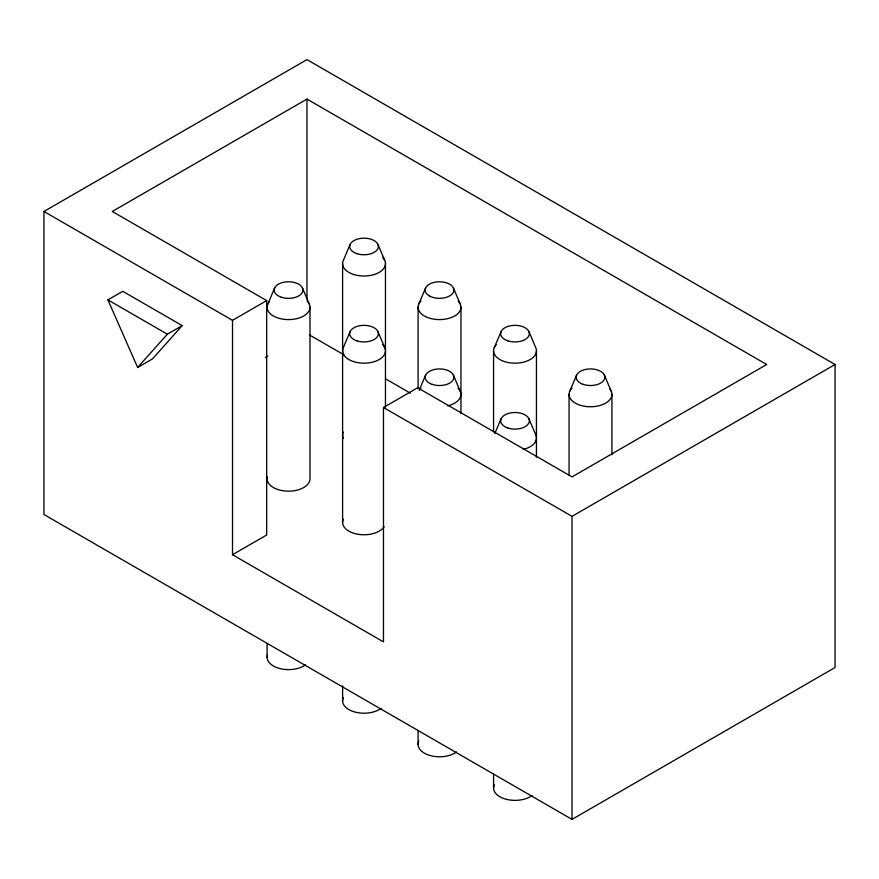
<?xml version="1.0" encoding="UTF-8"?>
<svg xmlns="http://www.w3.org/2000/svg" width="879" height="879" viewBox="0 0 879 879"><rect width="100%" height="100%" fill="white"/><g stroke="black" fill="none" stroke-linecap="round" stroke-linejoin="round"><path stroke-width="1.32" d="M267.842 304.013L274.666 287.916M350.161 244.329L343.326 260.437A21.437 12.372 0 0 0 366.829 275.907A21.437 12.372 0 0 0 382.596 257.448M350.161 331.493L343.326 347.601A21.437 12.372 0 0 0 366.829 363.071A21.437 12.372 0 0 0 382.596 344.612M418.811 304.013L425.645 287.916M419.338 389.946L425.645 375.08M494.306 347.601L501.14 331.493M494.833 433.523L501.14 418.657M569.79 391.177L576.624 375.08M137.629 367.477L167.351 334.196L182.206 325.615L122.774 291.301L107.908 299.871L137.629 367.477L152.496 358.907L182.206 325.615M43.95 211.476L306.969 59.618L835.05 364.499L835.05 667.524L572.031 819.382L43.95 514.501L43.95 211.476L232.506 320.33L266.678 300.596L266.678 534.992L232.506 554.726L232.506 320.33M232.506 554.726L383.475 641.89L383.475 407.493L417.657 387.76L572.031 476.89L766.697 364.499L306.969 99.085L112.303 211.476L266.678 300.596M265.425 357.456L267.798 356.083M383.475 407.493L572.031 516.358L835.05 364.499M309.342 334.844L343.799 354.731M385.376 378.739L410.317 393.144M107.908 299.871L167.351 334.196M604.367 375.08L611.202 391.177M528.883 331.493L535.718 347.601A21.437 12.372 0 0 1 512.204 363.071A21.437 12.372 0 0 1 496.448 344.612M528.883 418.657L535.718 434.764A21.437 12.372 0 0 1 523.214 449.4M453.388 287.916L460.222 304.013M453.388 375.08L460.222 391.177M377.904 244.329L384.738 260.437M377.904 331.493L384.738 347.601M302.42 287.916L309.243 304.013M611.927 394.385L611.927 454.784M572.031 516.358L572.031 819.382M569.065 394.385L569.065 475.374M536.443 350.798L536.443 457.179M493.569 350.798L493.569 431.787M493.569 774.278L493.569 788.002M460.959 307.221L460.959 413.602M418.085 307.221L418.085 388.21M418.085 730.691L418.085 744.425M385.463 263.634L385.463 407.076M342.601 263.634L342.601 522.39M342.601 685.741L342.601 700.838M309.979 307.221L309.979 478.802A21.437 12.372 0 0 1 286.675 491.13A21.437 12.372 0 0 1 267.436 476.649M306.969 99.085L306.969 299.201M267.106 643.527L267.106 657.261M305.551 664.788A21.437 12.372 0 0 1 279.907 668.578A21.437 12.372 0 0 1 267.436 655.108M381.036 708.375A21.437 12.372 0 0 1 354.556 711.935A21.437 12.372 0 0 1 343.326 697.64M456.52 751.952A21.437 12.372 0 0 1 430.04 755.522A21.437 12.372 0 0 1 418.811 741.217M532.015 795.539A21.437 12.372 0 0 1 505.524 799.099A21.437 12.372 0 0 1 494.306 784.804M343.326 438.423A21.437 12.372 0 0 1 343.326 432.018M307.112 301.025A21.437 12.372 0 0 1 289.477 319.582A21.437 12.372 0 0 1 269.117 301.98M458.08 301.025A21.437 12.372 0 0 1 439.522 319.593A21.437 12.372 0 0 1 420.953 301.025M384.178 526.62A21.437 12.372 0 0 1 357.588 534.19A21.437 12.372 0 0 1 343.326 519.181M609.916 389.155A21.437 12.372 0 0 1 589.567 406.746A21.437 12.372 0 0 1 571.932 388.199M458.08 388.199A21.437 12.372 0 0 1 447.719 405.812M419.371 390.155A21.437 12.372 0 0 1 420.953 388.199M281.357 297.245A14.361 8.296 0 0 0 302.903 290.059A14.361 8.296 0 0 0 281.357 282.873A14.361 8.296 0 0 0 281.357 297.245M356.852 253.657A14.361 8.296 0 0 0 378.388 246.472A14.361 8.296 0 0 0 356.852 239.297A14.361 8.296 0 0 0 356.852 253.657M356.852 340.821A14.361 8.296 0 0 0 378.388 333.646A14.361 8.296 0 0 0 356.852 326.461A14.361 8.296 0 0 0 356.852 340.821M429.37 295.926A14.361 8.296 0 0 0 453.388 292.202A14.361 8.296 0 0 0 435.797 282.049A14.361 8.296 0 0 0 429.37 295.926M507.831 427.985A14.361 8.296 0 0 0 529.367 420.81A14.361 8.296 0 0 0 507.831 413.624A14.361 8.296 0 0 0 507.831 427.985M583.315 384.409A14.361 8.296 0 0 0 604.862 377.223A14.361 8.296 0 0 0 583.315 370.048A14.361 8.296 0 0 0 583.315 384.409M432.336 384.409A14.361 8.296 0 0 0 453.883 377.223A14.361 8.296 0 0 0 432.336 370.048A14.361 8.296 0 0 0 432.336 384.409M507.831 340.821A14.361 8.296 0 0 0 529.367 333.646A14.361 8.296 0 0 0 507.831 326.461A14.361 8.296 0 0 0 507.831 340.821"/></g></svg>
